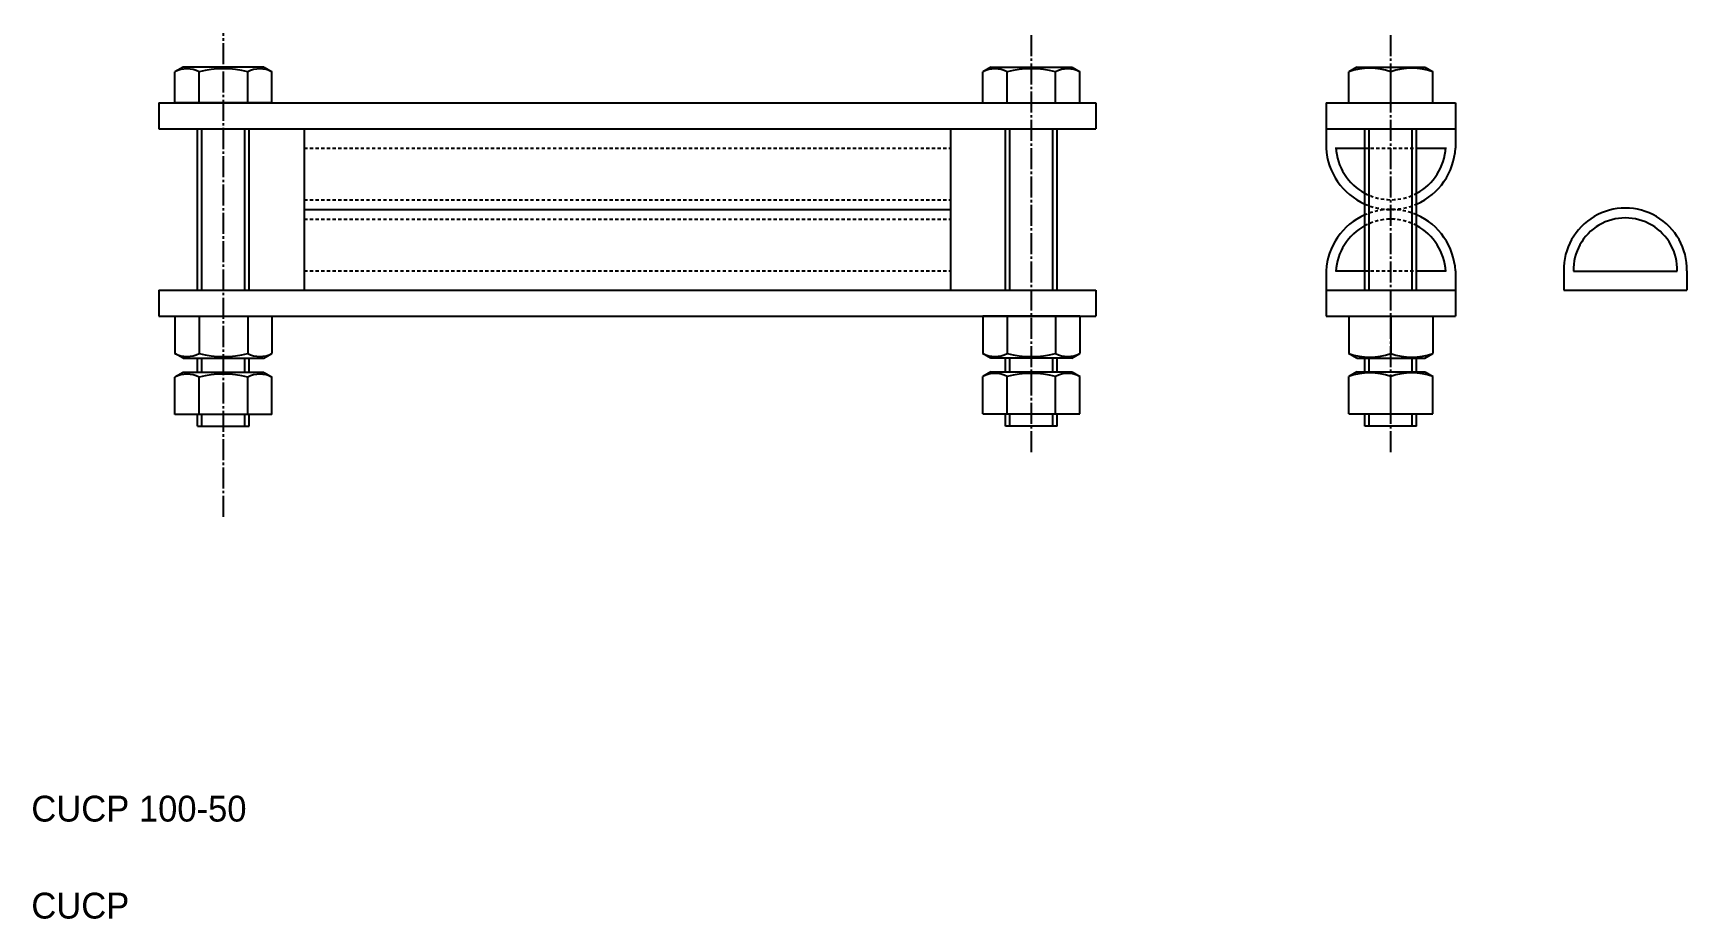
# Model space of a CAD drawing. Extents: x 10 to 266, y 10 to 147.
import ezdxf

# ---------------------------------------------------------------- set-up
doc = ezdxf.new("R2010")
doc.units = 0
doc.header["$LTSCALE"] = 0.25
doc.linetypes.add('CENTER', pattern=[17.5, 13, -1.5, 1.5, -1.5])
doc.linetypes.add('DASHED', pattern=[3.5, 2, -1.5])
doc.layers.get('0').update_dxf_attribs({"linetype": 'CONTINUOUS'})
doc.layers.add('CENTER', color=1, linetype='CENTER')

msp = doc.modelspace()

# ---------------------------------------------------------------- linework, layer by layer
for p, q in [((33.47, 141.67), (32.22, 140.95)), ((32.22, 136.17), (32.22, 140.95)), ((45.97, 141.67), (33.47, 141.67)), ((35.97, 136.17), (35.97, 140.95)), ((43.48, 136.17), (43.48, 140.95)), ((45.97, 141.67), (47.23, 140.95)), ((47.23, 136.17), (47.23, 140.95)), ((158.47, 141.67), (157.22, 140.95)), ((157.22, 136.17), (157.22, 140.95)), ((158.47, 141.67), (170.97, 141.67)), ((160.97, 136.17), (160.97, 140.95)), ((168.48, 136.17), (168.48, 140.95)), ((170.97, 141.67), (172.23, 140.95)), ((172.23, 136.17), (172.23, 140.95)), ((215.09, 141.67), (213.83, 140.95)), ((213.83, 136.17), (213.83, 140.95)), ((215.09, 141.67), (225.58, 141.67)), ((220.33, 136.17), (220.33, 140.95)), ((225.58, 141.67), (226.83, 140.95)), ((226.83, 136.17), (226.83, 140.95)), ((29.72, 136.17), (174.72, 136.17)), ((29.72, 136.17), (29.72, 132.17)), ((47.23, 136.17), (32.22, 136.17)), ((157.22, 136.17), (172.23, 136.17)), ((174.72, 136.17), (174.72, 132.17)), ((210.33, 136.17), (230.33, 136.17)), ((210.33, 136.17), (210.33, 129.17)), ((212.83, 136.17), (226.83, 136.17)), ((230.33, 136.17), (230.33, 129.17)), ((29.72, 132.17), (174.72, 132.17)), ((35.72, 107.17), (35.72, 132.17)), ((43.72, 107.17), (43.72, 132.17)), ((52.22, 132.17), (52.22, 107.17)), ((152.22, 132.17), (152.22, 107.17)), ((160.72, 107.17), (160.72, 132.17)), ((168.72, 107.17), (168.72, 132.17)), ((210.33, 132.17), (230.33, 132.17)), ((210.33, 132.17), (230.33, 132.17)), ((216.33, 107.17), (216.33, 132.17)), ((224.33, 107.17), (224.33, 132.17)), ((211.84, 129.17), (216.33, 129.17)), ((224.33, 129.17), (228.83, 129.17)), ((52.22, 119.67), (152.22, 119.67)), ((210.33, 110.17), (210.33, 103.17)), ((211.84, 110.17), (216.33, 110.17)), ((224.33, 110.17), (228.83, 110.17)), ((230.33, 110.17), (230.33, 103.17)), ((247.09, 110.17), (247.09, 107.17)), ((248.59, 110.13), (264.64, 110.13)), ((266.14, 110.17), (266.14, 107.17)), ((29.72, 107.17), (174.72, 107.17)), ((29.72, 107.17), (29.72, 103.17)), ((174.72, 107.17), (174.72, 103.17)), ((210.33, 107.17), (230.33, 107.17)), ((247.09, 107.17), (266.14, 107.17)), ((29.72, 103.17), (174.72, 103.17)), ((32.22, 103.17), (32.22, 97.4)), ((32.22, 103.17), (47.23, 103.17)), ((35.97, 103.17), (35.97, 97.4)), ((43.48, 103.17), (43.48, 97.4)), ((47.23, 103.17), (47.23, 97.4)), ((157.22, 103.17), (157.22, 97.4)), ((172.23, 103.17), (157.22, 103.17)), ((160.97, 103.17), (160.97, 97.4)), ((168.48, 103.17), (168.48, 97.4)), ((172.23, 103.17), (172.23, 97.4)), ((210.33, 103.17), (230.33, 103.17)), ((213.83, 103.17), (213.83, 97.4)), ((213.83, 103.17), (226.83, 103.17)), ((220.33, 103.17), (220.33, 97.4)), ((226.83, 103.17), (226.83, 97.4)), ((33.47, 96.67), (32.22, 97.4)), ((45.97, 96.67), (47.23, 97.4)), ((158.47, 96.67), (157.22, 97.4)), ((170.97, 96.67), (172.23, 97.4)), ((215.09, 96.67), (213.83, 97.4)), ((225.58, 96.67), (226.83, 97.4)), ((33.47, 96.67), (45.97, 96.67)), ((35.72, 94.46), (35.72, 96.67)), ((43.72, 94.46), (43.72, 96.67)), ((170.97, 96.67), (158.47, 96.67)), ((160.72, 94.56), (160.72, 96.67)), ((168.72, 94.56), (168.72, 96.67)), ((215.09, 96.67), (225.58, 96.67)), ((216.33, 94.56), (216.33, 96.67)), ((224.33, 94.56), (224.33, 96.67)), ((225.89, 96.85), (225.89, 96.85)), ((226.21, 97.04), (226.21, 97.04)), ((33.47, 94.46), (32.22, 93.73)), ((32.22, 87.96), (32.22, 93.73)), ((45.97, 94.46), (33.47, 94.46)), ((35.97, 87.96), (35.97, 93.73)), ((43.48, 87.96), (43.48, 93.73)), ((45.97, 94.46), (47.23, 93.73)), ((47.23, 87.96), (47.23, 93.73)), ((158.47, 94.56), (157.22, 93.84)), ((157.22, 88.06), (157.22, 93.84)), ((158.47, 94.56), (170.97, 94.56)), ((160.97, 88.06), (160.97, 93.84)), ((168.48, 88.06), (168.48, 93.84)), ((170.97, 94.56), (172.23, 93.84)), ((172.23, 88.06), (172.23, 93.84)), ((215.09, 94.56), (213.83, 93.84)), ((213.83, 88.06), (213.83, 93.84)), ((215.09, 94.56), (225.58, 94.56)), ((220.33, 88.06), (220.33, 93.84)), ((225.58, 94.56), (226.83, 93.84)), ((226.83, 88.06), (226.83, 93.84)), ((47.23, 87.96), (32.22, 87.96)), ((35.72, 86.17), (35.72, 87.96)), ((43.72, 86.17), (43.72, 87.96)), ((157.22, 88.06), (172.23, 88.06)), ((160.72, 86.17), (160.72, 88.06)), ((168.72, 86.17), (168.72, 88.06)), ((213.83, 88.06), (226.83, 88.06)), ((216.33, 86.17), (216.33, 88.06)), ((224.33, 86.17), (224.33, 88.06)), ((35.72, 86.17), (43.72, 86.17)), ((168.72, 86.17), (160.72, 86.17)), ((224.33, 86.17), (216.33, 86.17))]:
    msp.add_line(p, q)
at = {"color": 3}
for p, q in [((36.39, 107.17), (36.39, 132.17)), ((43.05, 107.17), (43.05, 132.17)), ((161.39, 107.17), (161.39, 132.17)), ((168.05, 107.17), (168.05, 132.17)), ((217, 107.17), (217, 132.17)), ((223.66, 107.17), (223.66, 132.17)), ((36.39, 94.46), (36.39, 96.67)), ((43.05, 94.46), (43.05, 96.67)), ((161.39, 94.56), (161.39, 96.67)), ((168.05, 94.56), (168.05, 96.67)), ((217, 94.56), (217, 96.67)), ((223.66, 94.56), (223.66, 96.67)), ((36.39, 86.17), (36.39, 87.96)), ((43.05, 86.17), (43.05, 87.96)), ((161.39, 86.17), (161.39, 88.06)), ((168.05, 86.17), (168.05, 88.06)), ((217, 86.17), (217, 88.06)), ((223.66, 86.17), (223.66, 88.06))]:
    msp.add_line(p, q, dxfattribs=at)
at = {"color": 3, "linetype": 'DASHED'}
for p, q in [((52.22, 129.17), (152.22, 129.17)), ((216.33, 129.17), (224.33, 129.17)), ((52.22, 121.17), (152.22, 121.17)), ((52.22, 118.17), (152.22, 118.17)), ((52.22, 110.17), (152.22, 110.17)), ((216.33, 110.17), (224.33, 110.17))]:
    msp.add_line(p, q, dxfattribs=at)
for centre, radius, start, end in [((34.09, 137.48), 3.94, 61.5946, 118.4054), ((39.72, 126.36), 15.07, 75.5757, 104.4243), ((45.35, 137.48), 3.94, 61.5945, 118.4054), ((159.09, 137.48), 3.94, 61.5946, 118.4055), ((164.72, 126.36), 15.07, 75.5757, 104.4243), ((170.35, 137.48), 3.94, 61.5946, 118.4054), ((217.08, 132.05), 9.47, 69.933, 110.067), ((223.58, 132.05), 9.47, 69.933, 110.067), ((220.33, 129.69), 10.01, 182.9376, 246.4547), ((220.33, 129.69), 8.51, 182.9376, 241.9747), ((220.33, 129.69), 8.51, 298.0253, 357.0624), ((220.33, 129.69), 10.01, 293.5453, 357.0624), ((220.33, 109.66), 10.01, 113.5453, 177.0624), ((220.33, 109.66), 10.01, 2.9376, 66.4547), ((256.62, 110.35), 9.53, 358.9569, 181.0431), ((256.62, 110.34), 8.03, 358.4509, 181.5491), ((220.33, 109.66), 8.51, 118.0253, 177.0624), ((220.33, 109.66), 8.51, 2.9376, 61.9747), ((34.09, 100.87), 3.94, 241.5945, 298.4054), ((39.72, 111.99), 15.07, 255.5757, 284.4243), ((45.35, 100.87), 3.94, 241.5946, 298.4054), ((159.09, 100.87), 3.94, 241.5946, 298.4054), ((164.72, 111.99), 15.07, 255.5757, 284.4243), ((170.35, 100.87), 3.94, 241.5946, 298.4055), ((217.08, 106.29), 9.47, 249.933, 290.067), ((223.58, 106.29), 9.47, 249.933, 290.067), ((34.09, 90.26), 3.94, 61.5946, 118.4054), ((39.72, 79.14), 15.07, 75.5757, 104.4243), ((45.35, 90.26), 3.94, 61.5945, 118.4054), ((159.09, 90.37), 3.94, 61.5946, 118.4055), ((164.72, 79.25), 15.07, 75.5757, 104.4243), ((170.35, 90.37), 3.94, 61.5946, 118.4054), ((217.08, 84.94), 9.47, 69.933, 110.067), ((223.58, 84.94), 9.47, 69.933, 110.067)]:
    msp.add_arc(centre, radius, start, end)
for centre, radius, start, end in [((220.33, 129.69), 8.51, 241.9747, 298.0253), ((220.33, 129.69), 10.01, 246.4547, 293.5453), ((220.33, 109.66), 10.01, 66.4547, 113.5453), ((220.33, 109.66), 8.51, 61.9747, 118.0253)]:
    msp.add_arc(centre, radius, start, end, dxfattribs=at)
at = {"layer": 'CENTER', "color": 1, "linetype": 'CENTER'}
for p, q in [((39.72, 72.15), (39.72, 146.95)), ((164.72, 82.15), (164.72, 146.95)), ((220.33, 82.15), (220.33, 146.95))]:
    msp.add_line(p, q, dxfattribs=at)

# ---------------------------------------------------------------- texts
for s, p in [('CUCP 100-50', (10, 25)), ('CUCP', (10, 10))]:
    msp.add_text(s, height=4).set_placement(p)

doc.saveas('drawing.dxf')
